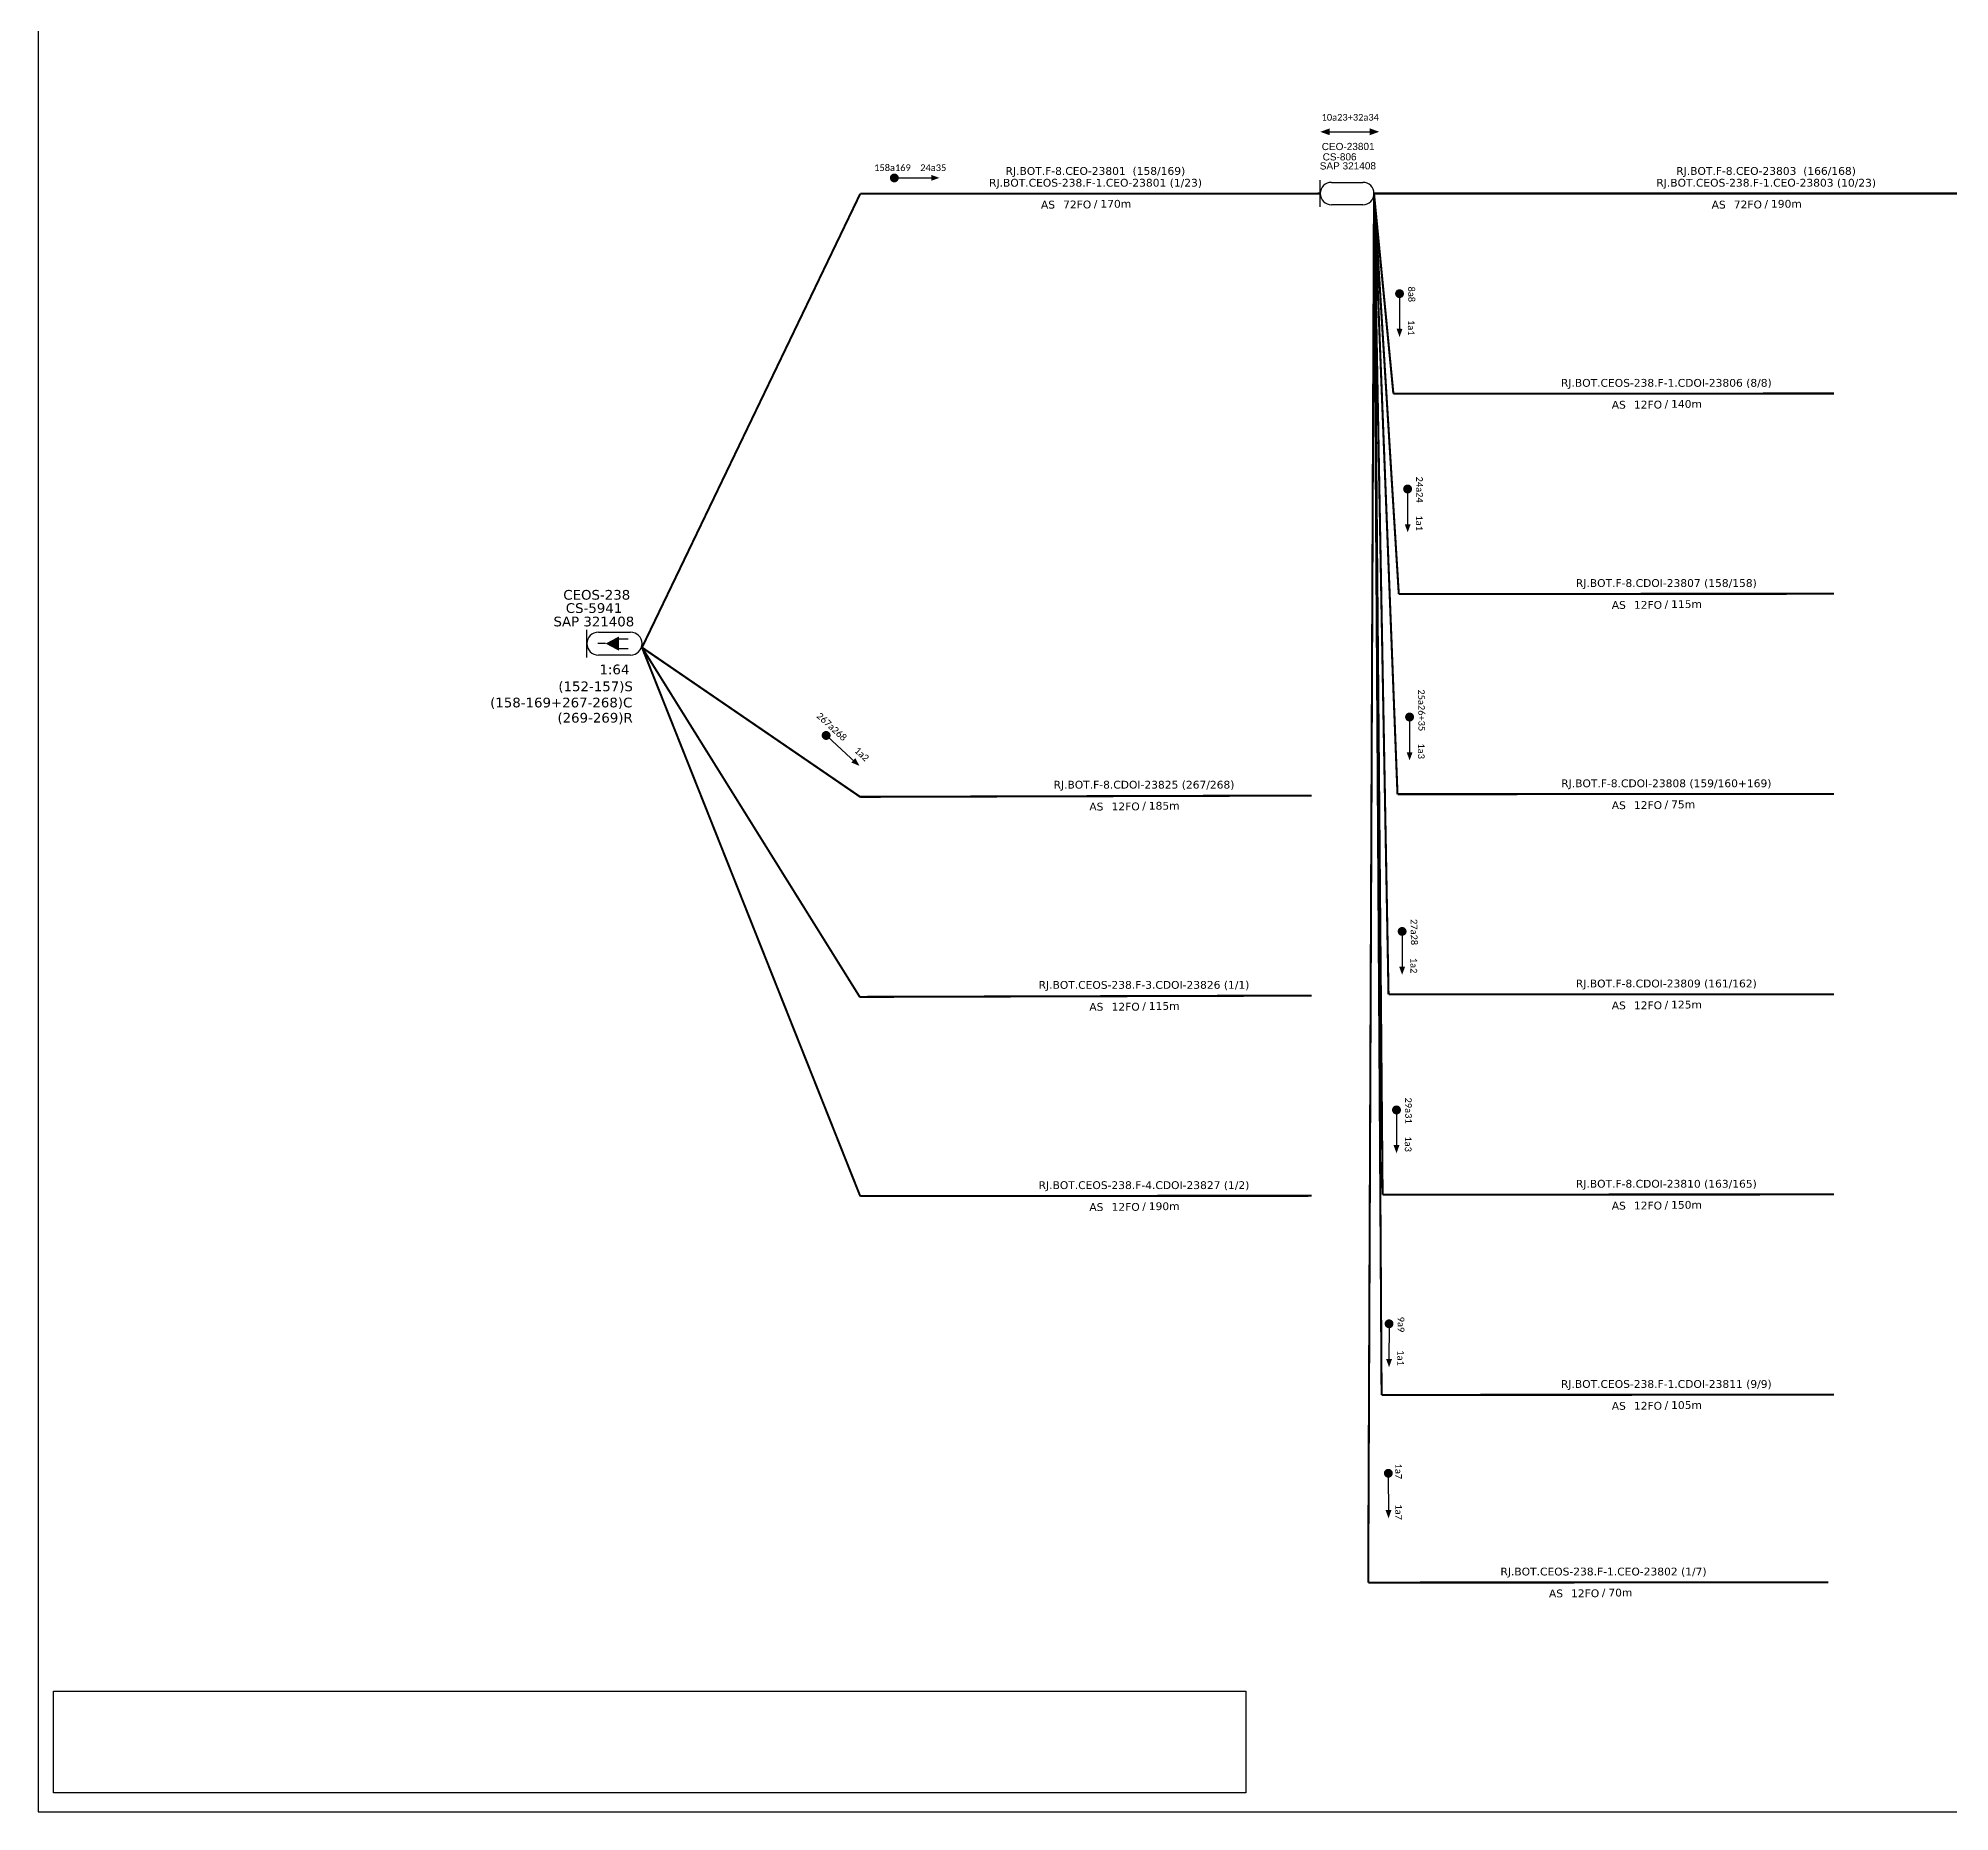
# Model space of a CAD drawing. Header units: metres. Extents: x -369 to 472, y -413 to 181.
# Drawn here: x -368.7 to -117.4, y -412.9 to -179.7 of the extents above; entities that cross this region are included whole.
import ezdxf
from ezdxf.enums import TextEntityAlignment as Align

# ---------------------------------------------------------------- set-up
doc = ezdxf.new("R2010")
doc.units = ezdxf.units.M
for name, color, linetype, lineweight in [("20.0-LEGENDA DOS CDO'S", 1, 'Continuous', 0), ('20.2-CDO_POSTE', 1, 'Continuous', 5), ('40.1-ETIQUETAS', 1, 'Continuous', 20)]:
    doc.layers.add(name, color=color, linetype=linetype, lineweight=lineweight)
for name, color, linetype in [('20.4-CEOS', 1, 'Continuous'), ('30.4-Selo', 7, 'Continuous'), ('CAP a instalar', 1, 'Continuous'), ('SETA', 7, 'Continuous')]:
    doc.layers.add(name, color=color, linetype=linetype)
doc.styles.add('ARIAL', font='arial.ttf')
doc.styles.add('siredit', font='verdana.ttf')
doc.styles.get("Standard").update_dxf_attribs({"font": 'arial.ttf'})
doc.linetypes.add('FENCELINE1', pattern='A,0.25,-0.1,[133,ltypeshp.shx,S=0.1,R=0,X=-0.1,Y=0],-0.1,1', length=1.45)

# ---------------------------------------------------------------- blocks, each defined once
blk = doc.blocks.new('ETIQUETA_RS5F')
at = {"layer": '40.1-ETIQUETAS', "color": 0, "style": 'siredit'}
blk.add_text('/', height=1.5, dxfattribs=at).set_placement((1.55, -1.95), align=Align.MIDDLE_RIGHT)
for tag, p in [('ETIQUETA_R_PRIMARIA', (1.18, 4.1)), ('ETIQUETA_R_SECUNDARIA', (1.18, 2.1)), ('F_ATIVAS/F_MORTAS', (1.11, -4.24))]:
    blk.add_attdef(tag, text='', height=1.5, dxfattribs=at).set_placement(p, align=Align.MIDDLE_CENTER)
for tag, p in [('TIPO_CABO', (-6.62, -2.12)), ('CAP_CABO', (0.37, -2.09))]:
    blk.add_attdef(tag, text='', height=1.5, dxfattribs=at).set_placement(p, align=Align.MIDDLE_RIGHT)
blk.add_attdef('METROS', text='', height=1.5, dxfattribs=at).set_placement((2.11, -1.95), align=Align.MIDDLE_LEFT)
for tag, p in [('FUSÃO_1', (0.82, -8.39)), ('FUSÃO_2', (0.82, -10.6)), ('FUSÃO_3', (0.82, -12.93)), ('FUSÃO_4', (0.82, -15.14)), ('FUSÃO_5', (0.82, -17.16))]:
    blk.add_attdef(tag, text='', height=1.5, dxfattribs=at).set_placement(p, align=Align.CENTER)
blk = doc.blocks.new('CDOE-TEXTO PADRÃO')
at = {"layer": "20.0-LEGENDA DOS CDO'S", "color": 0, "style": 'ARIAL'}
for tag, p in [('CDO_N', (0.49, 7.39)), ('CORDOALHA', (0.5, 4.33)), ('SAP', (0.51, 1.67)), ('SPLITER_1', (0.59, -0.91)), ('SPLITER_2', (0.6, -3.55)), ('(XX-XX_F)S', (0.54, -8.29)), ('(XX-XX_L)S', (0.55, -10.83)), ('UMS', (0.55, -13.15))]:
    blk.add_attdef(tag, p, '', height=1.7, rotation=0.118, dxfattribs=at)
blk.add_attdef('FIBRAS_UTILIZADAS', text='', height=1.7, rotation=0.118, dxfattribs=at).set_placement((19.77, 7.43), align=Align.CENTER)
blk = doc.blocks.new('CEOS_RP_CT_DRT')
at = {"layer": '20.4-CEOS', "color": 0}
for p, q in [((-4.54, 1.19), (-1.19, 1.19)), ((-1.19, -1.19), (-4.54, -1.19))]:
    blk.add_line(p, q, dxfattribs=at)
for points in [[(-5.73, -1.43), (-5.73, 1.44)], [(-3.79, 0), (-4.59, 0)], [(-2.47, 0.48), (-1.45, 0.48)], [(-2.47, -0.52), (-1.45, -0.52)]]:
    blk.add_lwpolyline(points, dxfattribs=at)
blk.add_lwpolyline([(-3.79, 0, 0, 1.47, 0), (-2.41, 0, 1.47, 1.47, 0)], format="xyseb", dxfattribs=at)
for centre, start, end in [((-4.54, 0), 90, 270), ((-1.19, 0), 270, 90)]:
    blk.add_arc(centre, 1.19, start, end, dxfattribs=at)
at = {"layer": '20.4-CEOS', "color": 7, "style": 'siredit'}
for tag, p in [('Nº_DA_CEOS', (-2.86, 5.6)), ('LOCAL', (-2.86, 4.24)), ('SAP', (-2.86, 2.78)), ('RACIO_SPLITAGEM', (-2.86, -1.88)), ('FIBRAS_SPLITTER', (-2.86, -3.58)), ('FIBRAS_TOP_C', (-2.86, -5.08)), ('RESERVA_FINAIS', (-2.86, -6.39))]:
    blk.add_attdef(tag, text='', height=1.01, dxfattribs=at).set_placement(p, align=Align.TOP_CENTER)

msp = doc.modelspace()

# ---------------------------------------------------------------- linework, layer by layer
at = {"color": 7}
msp.add_lwpolyline([(-368.73, -412.91), (472.27, -412.91), (472.27, 181.09), (-368.73, 181.09)], close=True, dxfattribs=at)
at = {"const_width": 0.585}
for points in [[(-256.47, -198.11, 1), (-255.89, -198.11, 1)], [(-189.76, -213.03, 1), (-189.76, -213.61, 1)], [(-188.7, -238.71, 1), (-188.7, -239.3, 1)], [(-188.44, -268.69, 1), (-188.44, -269.28, 1)], [(-265.36, -271.21, 1), (-264.93, -271.61, 1)], [(-189.42, -296.88, 1), (-189.42, -297.46, 1)], [(-190.16, -320.35, 1), (-190.16, -320.94, 1)], [(-191.14, -348.47, 1), (-191.14, -349.05, 1)], [(-191.24, -368.12, 1), (-191.23, -368.7, 1)]]:
    msp.add_lwpolyline(points, format="xyb", close=True, dxfattribs=at)
at = {"color": 0}
msp.add_lwpolyline([(-366.72, -397.06), (-209.97, -397.06), (-209.97, -410.42), (-366.72, -410.42)], close=True, dxfattribs=at)
at = {"layer": '20.4-CEOS', "color": 7}
for p, q in [((-200.18, -201.93), (-200.18, -198.39)), ((-198.71, -198.69), (-194.59, -198.69)), ((-194.59, -201.63), (-198.71, -201.63))]:
    msp.add_line(p, q, dxfattribs=at)
for centre, start, end in [((-198.71, -200.16), 90, 270), ((-194.59, -200.16), 270, 90)]:
    msp.add_arc(centre, 1.47, start, end, dxfattribs=at)
at = {"layer": 'CAP a instalar', "color": 7, "linetype": 'FENCELINE1', "ltscale": 2, "const_width": 0.273}
for points in [[(-289.35, -259.84), (-260.66, -200.19)], [(-260.66, -200.19), (-200.18, -200.16)], [(-193.12, -200.16), (-112.01, -200.16)], [(-193.88, -382.78), (-133.4, -382.75)]]:
    msp.add_lwpolyline(points, dxfattribs=at)
at = {"layer": 'CAP a instalar', "color": 8, "linetype": 'FENCELINE1', "ltscale": 2, "const_width": 0.273}
for points in [[(-193.12, -200.16), (-193.88, -382.78)], [(-193.12, -200.16), (-192.12, -358.11)], [(-191.99, -331.78), (-193.12, -200.16)], [(-191.21, -305.46), (-193.12, -200.16)], [(-190.03, -279.13), (-193.12, -200.16)], [(-260.66, -331.99), (-289.35, -259.84)], [(-260.71, -305.81), (-289.35, -259.84)], [(-260.63, -279.51), (-289.35, -259.84)]]:
    msp.add_lwpolyline(points, dxfattribs=at)
at = {"layer": 'CAP a instalar', "color": 8, "linetype": 'FENCELINE1', "ltscale": 7, "const_width": 0.273}
for points in [[(-189.86, -252.81), (-193.12, -200.16)], [(-190.57, -226.48), (-193.12, -200.16)]]:
    msp.add_lwpolyline(points, dxfattribs=at)
at = {"layer": 'CAP a instalar', "color": 8, "linetype": 'FENCELINE1', "ltscale": 3, "const_width": 0.273}
for points in [[(-190.57, -226.48), (-132.64, -226.45)], [(-189.86, -252.81), (-132.64, -252.78)], [(-201.32, -279.31), (-260.66, -279.48)], [(-190.03, -279.13), (-132.64, -279.1)], [(-260.74, -305.78), (-201.32, -305.61)], [(-191.21, -305.46), (-132.64, -305.43)], [(-191.99, -331.78), (-132.64, -331.75)], [(-260.66, -331.96), (-201.32, -331.93)], [(-192.12, -358.11), (-132.64, -358.08)]]:
    msp.add_lwpolyline(points, dxfattribs=at)
at = {"layer": 'SETA', "color": 0}
msp.add_lwpolyline([(-198.95, -192.05), (-193.2, -192.05)], dxfattribs=at)
at = {"layer": 'SETA'}
for points in [[(-255.96, -198.11), (-250.93, -198.11)], [(-189.76, -213.32), (-189.77, -218.35)], [(-188.7, -239.01), (-188.7, -244.04)], [(-188.44, -268.99), (-188.45, -274.02)], [(-264.98, -271.56), (-261.27, -274.96)], [(-189.42, -297.17), (-189.43, -302.2)], [(-190.16, -320.65), (-190.16, -325.68)], [(-191.14, -348.76), (-191.15, -353.79)], [(-191.24, -368.63), (-191.22, -373.66)]]:
    msp.add_lwpolyline(points, dxfattribs=at)
at = {"layer": 'SETA', "color": 0}
for points in [[(-198.95, -191.6), (-200.18, -192.05), (-198.95, -192.49)], [(-193.67, -191.59), (-192.44, -192.04), (-193.67, -192.49)]]:
    msp.add_solid(points, dxfattribs=at)
at = {"layer": 'SETA'}
for points in [[(-251.33, -197.71), (-250.26, -198.1), (-251.33, -198.49)], [(-189.37, -217.95), (-189.76, -219.02), (-190.15, -217.94)], [(-188.3, -243.63), (-188.69, -244.7), (-189.08, -243.63)], [(-188.05, -273.61), (-188.44, -274.68), (-188.83, -273.61)], [(-261.3, -274.39), (-260.77, -275.4), (-261.83, -274.97)], [(-189.03, -301.8), (-189.42, -302.87), (-189.81, -301.8)], [(-189.77, -325.27), (-190.16, -326.34), (-190.55, -325.27)], [(-190.75, -353.39), (-191.14, -354.46), (-191.53, -353.39)], [(-190.82, -373.25), (-191.21, -374.33), (-191.6, -373.26)]]:
    msp.add_solid(points, dxfattribs=at)

# ---------------------------------------------------------------- block references
at = {"layer": '20.2-CDO_POSTE', "color": 7}
ref = msp.add_blockref('CDOE-TEXTO PADRÃO', (-199.18, -198.59), dxfattribs=dict(at, xscale=0.5543203463768123, yscale=0.5543203463768123, zscale=0.5543203463768138))
ref.add_attrib('CDO_N', 'CS-806', (-199.87, -195.81), dxfattribs={"layer": "20.0-LEGENDA DOS CDO'S", "color": 0, "height": 0.942, "rotation": 0.118, "style": 'ARIAL'})
ref.add_attrib('SAP', 'CEO-23801', (-199.99, -194.45), dxfattribs={"layer": "20.0-LEGENDA DOS CDO'S", "color": 0, "height": 0.942, "rotation": 0.118, "style": 'ARIAL'})
ref = msp.add_blockref('CDOE-TEXTO PADRÃO', (-200.31, -199.78), dxfattribs=dict(at, xscale=0.5543203463768123, yscale=0.5543203463768123, zscale=0.5543203463768138))
ref.add_attrib('CDO_N', 'SAP 321408', (-200.25, -197), dxfattribs={"layer": "20.0-LEGENDA DOS CDO'S", "color": 0, "height": 0.942, "rotation": 0.118, "style": 'ARIAL'})
at = {"layer": '20.4-CEOS', "color": 7}
ref = msp.add_blockref('CEOS_RP_CT_DRT', (-289.35, -259.33), dxfattribs=dict(at, xscale=1.264574491381637, yscale=1.264574491381637, zscale=1.264574491381645))
ref.add_attrib('Nº_DA_CEOS', 'CEOS-238', dxfattribs={"color": 7, "height": 1.277, "style": 'siredit'}).set_placement((-295.3, -252.28), align=Align.TOP_CENTER)
ref.add_attrib('LOCAL', 'CS-5941', dxfattribs={"color": 7, "height": 1.277, "style": 'siredit'}).set_placement((-295.66, -254.02), align=Align.TOP_CENTER)
ref.add_attrib('SAP', 'SAP 321408', dxfattribs={"color": 7, "height": 1.277, "style": 'siredit'}).set_placement((-295.68, -255.79), align=Align.TOP_CENTER)
ref.add_attrib('RACIO_SPLITAGEM', '1:64', dxfattribs={"color": 7, "height": 1.277, "style": 'siredit'}).set_placement((-292.98, -262.09), align=Align.TOP_CENTER)
ref.add_attrib('FIBRAS_SPLITTER', '(152-157)S', dxfattribs={"color": 7, "height": 1.277, "style": 'siredit'}).set_placement((-295.45, -264.31), align=Align.TOP_CENTER)
ref.add_attrib('FIBRAS_TOP_C', '(158-169+267-268)C', dxfattribs={"color": 7, "height": 1.2768, "style": 'siredit'}).set_placement((-299.97, -266.44), align=Align.TOP_CENTER)
ref.add_attrib('RESERVA_FINAIS', '(269-269)R', dxfattribs={"color": 7, "height": 1.277, "style": 'siredit'}).set_placement((-295.52, -268.44), align=Align.TOP_CENTER)
at = {"layer": '40.1-ETIQUETAS', "color": 7}
ref = msp.add_blockref('ETIQUETA_RS5F', (-230.54, -200.17), dxfattribs=dict(at, xscale=0.6823439912248546, yscale=0.6823439912248546, zscale=0.6823439912248657))
ref.add_attrib('ETIQUETA_R_PRIMARIA', 'RJ.BOT.F-8.CEO-23801  (158/169)', dxfattribs={"color": 0, "height": 1.0235, "style": 'siredit'}).set_placement((-229.75, -197.19), align=Align.MIDDLE_CENTER)
ref.add_attrib('ETIQUETA_R_SECUNDARIA', 'RJ.BOT.CEOS-238.F-1.CEO-23801 (1/23)', dxfattribs={"color": 0, "height": 1.0235, "style": 'siredit'}).set_placement((-229.73, -198.74), align=Align.MIDDLE_CENTER)
ref.add_attrib('TIPO_CABO', 'AS', dxfattribs={"color": 0, "height": 1.024, "style": 'siredit'}).set_placement((-235.05, -201.62), align=Align.MIDDLE_RIGHT)
ref.add_attrib('CAP_CABO', '72FO', dxfattribs={"color": 0, "height": 1.024, "style": 'siredit'}).set_placement((-230.29, -201.6), align=Align.MIDDLE_RIGHT)
ref.add_attrib('METROS', '170m', dxfattribs={"color": 0, "height": 1.024, "style": 'siredit'}).set_placement((-229.09, -201.51), align=Align.MIDDLE_LEFT)
ref = msp.add_blockref('ETIQUETA_RS5F', (-142.37, -200.17), dxfattribs=dict(at, xscale=0.6823439912248546, yscale=0.6823439912248546, zscale=0.6823439912248657))
ref.add_attrib('ETIQUETA_R_PRIMARIA', 'RJ.BOT.F-8.CEO-23803  (166/168)', dxfattribs={"color": 0, "height": 1.0235, "style": 'siredit'}).set_placement((-141.58, -197.19), align=Align.MIDDLE_CENTER)
ref.add_attrib('ETIQUETA_R_SECUNDARIA', 'RJ.BOT.CEOS-238.F-1.CEO-23803 (10/23)', dxfattribs={"color": 0, "height": 1.0235, "style": 'siredit'}).set_placement((-141.56, -198.74), align=Align.MIDDLE_CENTER)
ref.add_attrib('TIPO_CABO', 'AS', dxfattribs={"color": 0, "height": 1.024, "style": 'siredit'}).set_placement((-146.88, -201.62), align=Align.MIDDLE_RIGHT)
ref.add_attrib('CAP_CABO', '72FO', dxfattribs={"color": 0, "height": 1.024, "style": 'siredit'}).set_placement((-142.12, -201.6), align=Align.MIDDLE_RIGHT)
ref.add_attrib('METROS', '190m', dxfattribs={"color": 0, "height": 1.024, "style": 'siredit'}).set_placement((-140.93, -201.51), align=Align.MIDDLE_LEFT)
at = {"layer": '40.1-ETIQUETAS', "color": 7, "ltscale": 2}
ref = msp.add_blockref('ETIQUETA_RS5F', (-163.76, -382.77), dxfattribs=dict(at, xscale=0.6823439912248546, yscale=0.6823439912248546, zscale=0.6823439912248657))
ref.add_attrib('ETIQUETA_R_SECUNDARIA', 'RJ.BOT.CEOS-238.F-1.CEO-23802 (1/7)', dxfattribs={"color": 0, "height": 1.0235, "style": 'siredit'}).set_placement((-162.95, -381.33), align=Align.MIDDLE_CENTER)
ref.add_attrib('TIPO_CABO', 'AS', dxfattribs={"color": 0, "height": 1.024, "style": 'siredit'}).set_placement((-168.27, -384.21), align=Align.MIDDLE_RIGHT)
ref.add_attrib('CAP_CABO', '12FO', dxfattribs={"color": 0, "height": 1.024, "style": 'siredit'}).set_placement((-163.51, -384.19), align=Align.MIDDLE_RIGHT)
ref.add_attrib('METROS', '70m', dxfattribs={"color": 0, "height": 1.024, "style": 'siredit'}).set_placement((-162.31, -384.1), align=Align.MIDDLE_LEFT)
at = {"layer": 'CAP a instalar', "color": 8, "linetype": 'FENCELINE1', "ltscale": 3}
ref = msp.add_blockref('ETIQUETA_RS5F', (-155.5, -226.48), dxfattribs=dict(at, xscale=0.6823439912248546, yscale=0.6823439912248546, zscale=0.6823439912248657))
ref.add_attrib('ETIQUETA_R_SECUNDARIA', 'RJ.BOT.CEOS-238.F-1.CDOI-23806 (8/8)', dxfattribs={"layer": '30.4-Selo', "color": 0, "height": 1.0235, "style": 'siredit'}).set_placement((-154.69, -225.05), align=Align.MIDDLE_CENTER)
ref.add_attrib('TIPO_CABO', 'AS', dxfattribs={"layer": '40.1-ETIQUETAS', "color": 0, "height": 1.024, "style": 'siredit'}).set_placement((-160.01, -227.93), align=Align.MIDDLE_RIGHT)
ref.add_attrib('CAP_CABO', '12FO', dxfattribs={"layer": '40.1-ETIQUETAS', "color": 0, "height": 1.024, "style": 'siredit'}).set_placement((-155.25, -227.91), align=Align.MIDDLE_RIGHT)
ref.add_attrib('METROS', '140m', dxfattribs={"layer": '40.1-ETIQUETAS', "color": 0, "height": 1.024, "style": 'siredit'}).set_placement((-154.06, -227.82), align=Align.MIDDLE_LEFT)
ref = msp.add_blockref('ETIQUETA_RS5F', (-155.5, -252.81), dxfattribs=dict(at, xscale=0.6823439912248546, yscale=0.6823439912248546, zscale=0.6823439912248657))
ref.add_attrib('ETIQUETA_R_SECUNDARIA', 'RJ.BOT.F-8.CDOI-23807 (158/158)', dxfattribs={"layer": '30.4-Selo', "color": 0, "height": 1.0235, "style": 'siredit'}).set_placement((-154.69, -251.37), align=Align.MIDDLE_CENTER)
ref.add_attrib('TIPO_CABO', 'AS', dxfattribs={"layer": '40.1-ETIQUETAS', "color": 0, "height": 1.024, "style": 'siredit'}).set_placement((-160.01, -254.25), align=Align.MIDDLE_RIGHT)
ref.add_attrib('CAP_CABO', '12FO', dxfattribs={"layer": '40.1-ETIQUETAS', "color": 0, "height": 1.024, "style": 'siredit'}).set_placement((-155.25, -254.24), align=Align.MIDDLE_RIGHT)
ref.add_attrib('METROS', '115m', dxfattribs={"layer": '40.1-ETIQUETAS', "color": 0, "height": 1.024, "style": 'siredit'}).set_placement((-154.06, -254.14), align=Align.MIDDLE_LEFT)
ref = msp.add_blockref('ETIQUETA_RS5F', (-224.17, -279.31), dxfattribs=dict(at, xscale=0.6823439912248546, yscale=0.6823439912248546, zscale=0.6823439912248657))
ref.add_attrib('ETIQUETA_R_SECUNDARIA', 'RJ.BOT.F-8.CDOI-23825 (267/268)', dxfattribs={"layer": '30.4-Selo', "color": 0, "height": 1.0235, "style": 'siredit'}).set_placement((-223.36, -277.88), align=Align.MIDDLE_CENTER)
ref.add_attrib('TIPO_CABO', 'AS', dxfattribs={"layer": '40.1-ETIQUETAS', "color": 0, "height": 1.024, "style": 'siredit'}).set_placement((-228.69, -280.76), align=Align.MIDDLE_RIGHT)
ref.add_attrib('CAP_CABO', '12FO', dxfattribs={"layer": '40.1-ETIQUETAS', "color": 0, "height": 1.024, "style": 'siredit'}).set_placement((-223.92, -280.74), align=Align.MIDDLE_RIGHT)
ref.add_attrib('METROS', '185m', dxfattribs={"layer": '40.1-ETIQUETAS', "color": 0, "height": 1.024, "style": 'siredit'}).set_placement((-222.73, -280.65), align=Align.MIDDLE_LEFT)
ref = msp.add_blockref('ETIQUETA_RS5F', (-155.5, -279.13), dxfattribs=dict(at, xscale=0.6823439912248546, yscale=0.6823439912248546, zscale=0.6823439912248657))
ref.add_attrib('ETIQUETA_R_SECUNDARIA', 'RJ.BOT.F-8.CDOI-23808 (159/160+169)', dxfattribs={"layer": '30.4-Selo', "color": 0, "height": 1.0235, "style": 'siredit'}).set_placement((-154.69, -277.7), align=Align.MIDDLE_CENTER)
ref.add_attrib('TIPO_CABO', 'AS', dxfattribs={"layer": '40.1-ETIQUETAS', "color": 0, "height": 1.024, "style": 'siredit'}).set_placement((-160.01, -280.58), align=Align.MIDDLE_RIGHT)
ref.add_attrib('CAP_CABO', '12FO', dxfattribs={"layer": '40.1-ETIQUETAS', "color": 0, "height": 1.024, "style": 'siredit'}).set_placement((-155.25, -280.56), align=Align.MIDDLE_RIGHT)
ref.add_attrib('METROS', '75m', dxfattribs={"layer": '40.1-ETIQUETAS', "color": 0, "height": 1.024, "style": 'siredit'}).set_placement((-154.06, -280.47), align=Align.MIDDLE_LEFT)
ref = msp.add_blockref('ETIQUETA_RS5F', (-224.17, -305.64), dxfattribs=dict(at, xscale=0.6823439912248546, yscale=0.6823439912248546, zscale=0.6823439912248657))
ref.add_attrib('ETIQUETA_R_SECUNDARIA', 'RJ.BOT.CEOS-238.F-3.CDOI-23826 (1/1)', dxfattribs={"layer": '30.4-Selo', "color": 0, "height": 1.0235, "style": 'siredit'}).set_placement((-223.36, -304.2), align=Align.MIDDLE_CENTER)
ref.add_attrib('TIPO_CABO', 'AS', dxfattribs={"layer": '40.1-ETIQUETAS', "color": 0, "height": 1.024, "style": 'siredit'}).set_placement((-228.69, -307.08), align=Align.MIDDLE_RIGHT)
ref.add_attrib('CAP_CABO', '12FO', dxfattribs={"layer": '40.1-ETIQUETAS', "color": 0, "height": 1.024, "style": 'siredit'}).set_placement((-223.92, -307.07), align=Align.MIDDLE_RIGHT)
ref.add_attrib('METROS', '115m', dxfattribs={"layer": '40.1-ETIQUETAS', "color": 0, "height": 1.024, "style": 'siredit'}).set_placement((-222.73, -306.97), align=Align.MIDDLE_LEFT)
ref = msp.add_blockref('ETIQUETA_RS5F', (-155.5, -305.46), dxfattribs=dict(at, xscale=0.6823439912248546, yscale=0.6823439912248546, zscale=0.6823439912248657))
ref.add_attrib('ETIQUETA_R_SECUNDARIA', 'RJ.BOT.F-8.CDOI-23809 (161/162)', dxfattribs={"layer": '30.4-Selo', "color": 0, "height": 1.0235, "style": 'siredit'}).set_placement((-154.69, -304.02), align=Align.MIDDLE_CENTER)
ref.add_attrib('TIPO_CABO', 'AS', dxfattribs={"layer": '40.1-ETIQUETAS', "color": 0, "height": 1.024, "style": 'siredit'}).set_placement((-160.01, -306.9), align=Align.MIDDLE_RIGHT)
ref.add_attrib('CAP_CABO', '12FO', dxfattribs={"layer": '40.1-ETIQUETAS', "color": 0, "height": 1.024, "style": 'siredit'}).set_placement((-155.25, -306.89), align=Align.MIDDLE_RIGHT)
ref.add_attrib('METROS', '125m', dxfattribs={"layer": '40.1-ETIQUETAS', "color": 0, "height": 1.024, "style": 'siredit'}).set_placement((-154.06, -306.79), align=Align.MIDDLE_LEFT)
ref = msp.add_blockref('ETIQUETA_RS5F', (-224.17, -331.96), dxfattribs=dict(at, xscale=0.6823439912248546, yscale=0.6823439912248546, zscale=0.6823439912248657))
ref.add_attrib('ETIQUETA_R_SECUNDARIA', 'RJ.BOT.CEOS-238.F-4.CDOI-23827 (1/2)', dxfattribs={"layer": '30.4-Selo', "color": 0, "height": 1.0235, "style": 'siredit'}).set_placement((-223.36, -330.53), align=Align.MIDDLE_CENTER)
ref.add_attrib('TIPO_CABO', 'AS', dxfattribs={"layer": '40.1-ETIQUETAS', "color": 0, "height": 1.024, "style": 'siredit'}).set_placement((-228.69, -333.41), align=Align.MIDDLE_RIGHT)
ref.add_attrib('CAP_CABO', '12FO', dxfattribs={"layer": '40.1-ETIQUETAS', "color": 0, "height": 1.024, "style": 'siredit'}).set_placement((-223.92, -333.39), align=Align.MIDDLE_RIGHT)
ref.add_attrib('METROS', '190m', dxfattribs={"layer": '40.1-ETIQUETAS', "color": 0, "height": 1.024, "style": 'siredit'}).set_placement((-222.73, -333.3), align=Align.MIDDLE_LEFT)
ref = msp.add_blockref('ETIQUETA_RS5F', (-155.5, -331.78), dxfattribs=dict(at, xscale=0.6823439912248546, yscale=0.6823439912248546, zscale=0.6823439912248657))
ref.add_attrib('ETIQUETA_R_SECUNDARIA', 'RJ.BOT.F-8.CDOI-23810 (163/165)', dxfattribs={"layer": '30.4-Selo', "color": 0, "height": 1.0235, "style": 'siredit'}).set_placement((-154.69, -330.35), align=Align.MIDDLE_CENTER)
ref.add_attrib('TIPO_CABO', 'AS', dxfattribs={"layer": '40.1-ETIQUETAS', "color": 0, "height": 1.024, "style": 'siredit'}).set_placement((-160.01, -333.23), align=Align.MIDDLE_RIGHT)
ref.add_attrib('CAP_CABO', '12FO', dxfattribs={"layer": '40.1-ETIQUETAS', "color": 0, "height": 1.024, "style": 'siredit'}).set_placement((-155.25, -333.21), align=Align.MIDDLE_RIGHT)
ref.add_attrib('METROS', '150m', dxfattribs={"layer": '40.1-ETIQUETAS', "color": 0, "height": 1.024, "style": 'siredit'}).set_placement((-154.06, -333.12), align=Align.MIDDLE_LEFT)
ref = msp.add_blockref('ETIQUETA_RS5F', (-155.5, -358.11), dxfattribs=dict(at, xscale=0.6823439912248546, yscale=0.6823439912248546, zscale=0.6823439912248657))
ref.add_attrib('ETIQUETA_R_SECUNDARIA', 'RJ.BOT.CEOS-238.F-1.CDOI-23811 (9/9)', dxfattribs={"layer": '30.4-Selo', "color": 0, "height": 1.0235, "style": 'siredit'}).set_placement((-154.69, -356.67), align=Align.MIDDLE_CENTER)
ref.add_attrib('TIPO_CABO', 'AS', dxfattribs={"layer": '40.1-ETIQUETAS', "color": 0, "height": 1.024, "style": 'siredit'}).set_placement((-160.01, -359.55), align=Align.MIDDLE_RIGHT)
ref.add_attrib('CAP_CABO', '12FO', dxfattribs={"layer": '40.1-ETIQUETAS', "color": 0, "height": 1.024, "style": 'siredit'}).set_placement((-155.25, -359.54), align=Align.MIDDLE_RIGHT)
ref.add_attrib('METROS', '105m', dxfattribs={"layer": '40.1-ETIQUETAS', "color": 0, "height": 1.024, "style": 'siredit'}).set_placement((-154.06, -359.44), align=Align.MIDDLE_LEFT)

# ---------------------------------------------------------------- texts
at = {"char_height": 0.8775, "width": 14.8349, "attachment_point": 5}
for s, insert in [('{\\fCalibri|b0|i0|c0|p34;\\C7;10a23+32a34}', (-196.24, -190.14)), ('\\C7;\\fCalibri|b0|i0|c0|p34;158a169', (-256.42, -196.77)), ('\\C7;\\fCalibri|b0|i0|c0|p34;24a35', (-251.06, -196.77))]:
    msp.add_mtext(s, dxfattribs=dict(at, insert=insert))
for s, insert, rotation in [('\\C7;\\fCalibri|b0|i0|c0|p34;8a8', (-188.19, -213.41), 270.6666), ('\\C7;\\fCalibri|b0|i0|c0|p34;1a1', (-188.23, -217.81), 269.9383), ('{\\fCalibri|b0|i0|c0|p34;\\C7;24a24}', (-187.13, -239.09), 270.6666), ('{\\fCalibri|b0|i0|c0|p34;\\C7;1a1}', (-187.16, -243.5), 269.9383), ('\\C7;\\fCalibri|b0|i0|c0|p34;25a26+35', (-186.87, -268.1), 270.6666), ('\\C7;\\fCalibri|b0|i0|c0|p34;267a268', (-264.41, -270.26), 317.5374), ('\\C7;\\fCalibri|b0|i0|c0|p34;1a2', (-260.46, -273.88), 317.5374), ('\\C7;\\fCalibri|b0|i0|c0|p34;1a3', (-186.91, -273.48), 269.9383), ('{\\fCalibri|b0|i0|c0|p34;\\C7;27a28}', (-187.85, -297.26), 270.6666), ('{\\fCalibri|b0|i0|c0|p34;\\C7;1a2}', (-187.89, -301.67), 269.9383), ('{\\fCalibri|b0|i0|c0|p34;\\C7;29a31}', (-188.59, -320.73), 270.6666), ('{\\fCalibri|b0|i0|c0|p34;\\C7;1a3}', (-188.63, -325.14), 269.9383), ('\\C7;\\fCalibri|b0|i0|c0|p34;9a9', (-189.57, -348.85), 270.6666), ('\\C7;\\fCalibri|b0|i0|c0|p34;1a1', (-189.61, -353.26), 269.9383), ('{\\fCalibri|b0|i0|c0|p34;\\C7;1a7}', (-189.9, -368.16), 270.237), ('{\\fCalibri|b0|i0|c0|p34;\\C7;1a7}', (-189.87, -373.52), 270.237)]:
    msp.add_mtext(s, dxfattribs=dict(at, insert=insert, rotation=rotation))

doc.saveas('drawing.dxf')
